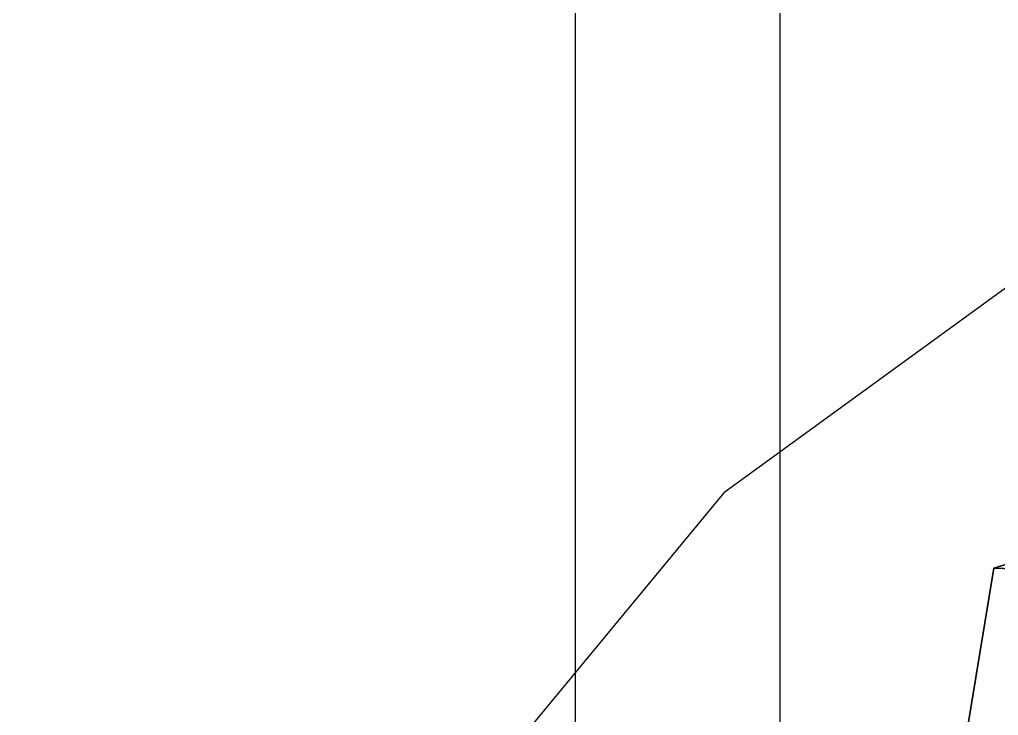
# Model space of a CAD drawing. Extents: x -1989 to 1557, y -2316 to 1157.
# Drawn here: x -115.8 to -44, y -1456.1 to -1405.1 of the extents above; entities that cross this region are included whole.
import ezdxf

# ---------------------------------------------------------------- set-up
doc = ezdxf.new("R2010")
doc.units = 0
doc.layers.get('0').update_dxf_attribs({"color": 13, "linetype": 'CONTINUOUS'})
doc.layers.add('SITE', color=250, linetype='CONTINUOUS')
doc.layers.add('TREE', color=96, linetype='CONTINUOUS')

# ---------------------------------------------------------------- blocks, each defined once
blk = doc.blocks.new('GROUP_72')
blk.add_polyline3d([(71.021, -71.021, -22.727), (78.699, -60.859, -25.184), (80.841, -20.143, -25.869), (90.798, 0.441, -29.055), (170.987, -14.275, -54.716), (184.919, -67.184, -59.174), (259.311, -47.229, -82.979), (337.806, -72.717, -108.098), (369.987, -17.292, -118.396), (345.089, 69.294, -110.428), (296.213, 78.23, -94.788), (272.437, 52.026, -87.18), (214.426, 73.684, -68.616), (161.169, 57.661, -51.574), (117.34, 72.097, -37.549), (104.307, 104.307, -33.378)])
mesh = blk.add_polyface()
corners = [(7.813, 7.813, -2.5), (6.339, 1.913, -2.029), (4.397, 4.397, -1.407), (8.425, -0.829, -2.696), (13.154, 9.565, -4.209), (104.307, 104.307, -33.378), (17.314, 14.128, -5.54), (17.255, 17.255, -5.521), (71.021, -71.021, -22.727), (80.841, -20.143, -25.869), (78.699, -60.859, -25.184), (90.798, 0.441, -29.055), (117.34, 72.097, -37.549), (170.987, -14.275, -54.716), (161.169, 57.661, -51.574), (214.426, 73.684, -68.616), (184.919, -67.184, -59.174), (259.311, -47.229, -82.979), (272.437, 52.026, -87.18), (337.806, -72.717, -108.098), (296.213, 78.23, -94.788), (345.089, 69.294, -110.428), (369.987, -17.292, -118.396), (6.578, -6.578, -2.105)]
mesh.append_faces([[corners[k] for k in face] for face in [(0, 1, 2), (5, 6, 7), (8, 9, 10), (19, 21, 22), (3, 8, 23)]], dxfattribs={"vtx0": -1})
mesh.append_faces([[corners[k] for k in face] for face in [(1, 0, 3), (9, 5, 11), (11, 12, 13), (13, 15, 16), (16, 15, 17), (17, 18, 19)]], dxfattribs={"vtx0": -1, "vtx1": -1})
mesh.append_faces([[corners[k] for k in face] for face in [(6, 5, 8), (8, 5, 9), (8, 3, 4)]], dxfattribs={"vtx0": -1, "vtx1": -1, "vtx2": -1})
mesh.append_faces([[corners[k] for k in face] for face in [(3, 0, 4), (11, 5, 12), (13, 12, 14), (13, 14, 15), (17, 15, 18), (19, 18, 20), (19, 20, 21), (8, 4, 6)]], dxfattribs={"vtx0": -1, "vtx2": -1})
blk = doc.blocks.new('GROUP_71')
mesh = blk.add_polyface()
corners = [(156.708, 156.708, -50.147), (6.153, 6.145, -1.969), (6.146, 6.146, -1.967), (17.297, 4.662, -5.535), (18.207, 3.497, -5.826), (24.75, -5.35, -7.92), (337.383, 57.236, -107.963), (295.049, 16.266, -94.416), (287.444, 100.566, -91.982), (18.771, -16.863, -6.007), (175.929, -175.929, -56.297), (17.65, -17.65, -5.648), (19.965, -15.991, -6.389), (24.227, -6.575, -7.753), (173.978, -74.809, -55.673), (195.793, -158.369, -62.654), (232.206, 158.617, -74.306), (259.899, -83.117, -83.168), (240.721, 116.548, -77.031), (275.994, -131.391, -88.318), (318.119, -203.486, -101.798), (363.388, -58.033, -116.284), (327.631, -231.065, -104.842), (349.394, -125.994, -111.806), (371.921, -224.386, -119.015)]
mesh.append_faces([[corners[k] for k in face] for face in [(0, 1, 2), (9, 10, 11), (10, 14, 15)]], dxfattribs={"vtx0": -1})
mesh.append_faces([[corners[k] for k in face] for face in [(1, 0, 3), (3, 0, 4), (4, 0, 5), (16, 14, 0), (14, 16, 17), (17, 8, 19), (19, 7, 20), (20, 21, 22)]], dxfattribs={"vtx0": -1, "vtx1": -1})
mesh.append_faces([[corners[k] for k in face] for face in [(10, 5, 0), (10, 0, 14), (19, 8, 7)]], dxfattribs={"vtx0": -1, "vtx1": -1, "vtx2": -1})
mesh.append_faces([[corners[k] for k in face] for face in [(10, 9, 12), (10, 12, 13), (10, 13, 5), (17, 16, 18), (17, 18, 8), (20, 7, 21), (22, 21, 23)]], dxfattribs={"vtx0": -1, "vtx2": -1})
mesh.append_faces([[corners[k] for k in face] for face in [(6, 7, 8), (24, 22, 23)]], dxfattribs={"vtx1": -1})
blk = doc.blocks.new('GROUP_76')
at = {"color": 251, "xscale": 1.00078327997452, "yscale": 1.00078327997452, "zscale": 1.00078327997452, "rotation": 91.00000000000001}
blk.add_blockref('GROUP_72', (307.39, 305.548, 267.622), dxfattribs=at)
at = {"color": 55, "rotation": 349}
blk.add_blockref('GROUP_71', (301.332, 306.168, 134.972), dxfattribs=at)
blk = doc.blocks.new('GROUP_87')
at = {"extrusion": (0.251814, -0.102626, 0.962319), "zscale": 0.6899999999999963, "rotation": 40.66393120025452}
blk.add_blockref('GROUP_76', (330.734, -475.675, 425.148), dxfattribs=at)
at = {"zscale": 0.69}
blk.add_blockref('GROUP_76', (0, 0, 393.052), dxfattribs=at)
blk = doc.blocks.new('COMPONENT_22')
blk.add_blockref('GROUP_87', (-304.38, -304.577))
blk = doc.blocks.new('GROUP_1')
at = {"layer": 'SITE', "color": 7}
for points in [[(65.867, 2742.5, 0), (65.867, 2.5, 0)], [(80.867, 2742.5, 0), (80.867, 2.5, 0)]]:
    blk.add_polyline3d(points, dxfattribs=at)
at = {"layer": 'TREE', "color": 7}
blk.add_polyline3d([(126.124, 912.397, 0), (76.771, 876.54, 0), (37.885, 829.536, 0), (11.911, 774.338, 0), (0.48, 714.415, 0), (4.311, 653.531, 0), (23.162, 595.513, 0), (55.849, 544.006, 0), (100.319, 502.246, 0), (153.777, 472.857, 0), (212.865, 457.686, 0), (273.868, 457.686, 0), (332.956, 472.857, 0), (386.414, 502.246, 0), (430.884, 544.006, 0), (463.571, 595.513, 0), (482.422, 653.531, 0), (486.253, 714.415, 0), (474.822, 774.338, 0), (448.848, 829.536, 0), (409.962, 876.54, 0), (360.609, 912.397, 0)], dxfattribs=at)

msp = doc.modelspace()

# ---------------------------------------------------------------- block references
at = {"color": 7}
msp.add_blockref('GROUP_1', (-140.867, -2316.287), dxfattribs=at)
at = {"xscale": 0.7409999999999995, "yscale": 0.7409999999999995, "zscale": 0.7409999999999995}
msp.add_blockref('COMPONENT_22', (9.308, -1700.971, -0.132), dxfattribs=at)

doc.saveas('drawing.dxf')
